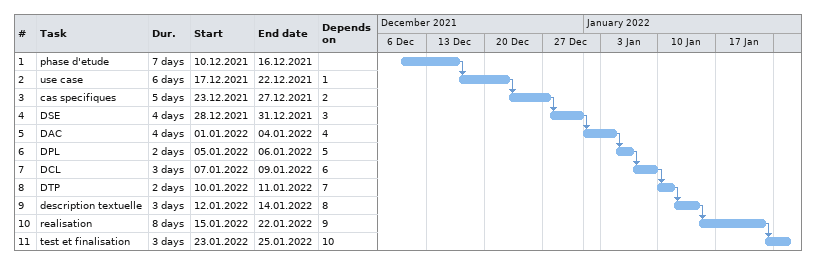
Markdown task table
| ID | Task | Duration | Start | Finish | Predecessors |
|---|---|---|---|---|---|
| 1 | phase d'etude | 7d | 2021-12-10 | 2021-12-16 |  |
| 2 | use case | 6d | 2021-12-17 | 2021-12-22 | 1 |
| 3 | cas specifiques | 5d | 2021-12-23 | 2021-12-27 | 2 |
| 4 | DSE | 4d | 2021-12-28 | 2021-12-31 | 3 |
| 5 | DAC | 4d | 2022-01-01 | 2022-01-04 | 4 |
| 6 | DPL | 2d | 2022-01-05 | 2022-01-06 | 5 |
| 7 | DCL | 3d | 2022-01-07 | 2022-01-09 | 6 |
| 8 | DTP | 2d | 2022-01-10 | 2022-01-11 | 7 |
| 9 | description textuelle | 3d | 2022-01-12 | 2022-01-14 | 8 |
| 10 | realisation | 8d | 2022-01-15 | 2022-01-22 | 9 |
| 11 | test et finalisation | 3d | 2022-01-23 | 2022-01-25 | 10 |
